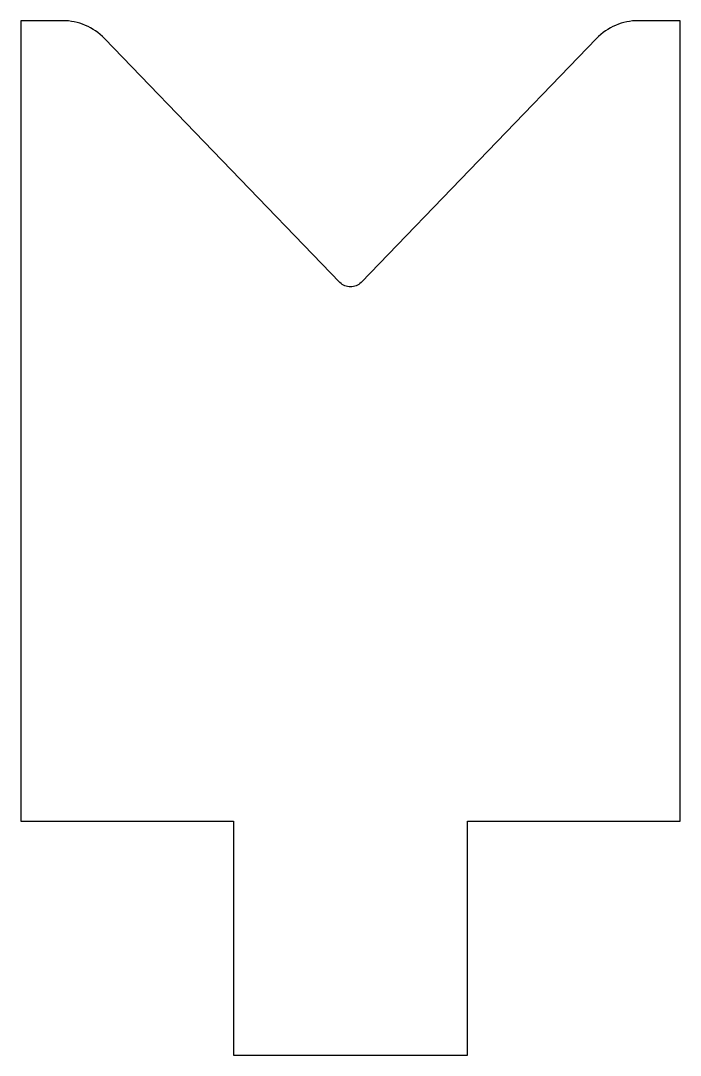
# Model space of a CAD drawing. Header units: millimetres. Extents: x 0 to 35.8, y -56.1 to 0.
import ezdxf

# ---------------------------------------------------------------- set-up
doc = ezdxf.new("R2010")
doc.units = ezdxf.units.MM

msp = doc.modelspace()

# ---------------------------------------------------------------- linework, layer by layer
at = {"layer": 'OUTER_PROFILES'}
msp.add_lwpolyline([(35.814, 0), (33.542, 0, 0.203452), (31.258, -0.969), (18.478, -14.204, -0.424475), (17.336, -14.204), (4.556, -0.969, 0.203452), (2.272, 0), (0, 0), (0, -43.434), (11.557, -43.434), (11.557, -56.134), (24.257, -56.134), (24.257, -43.434), (35.814, -43.434)], format="xyb", close=True, dxfattribs=at)

doc.saveas('drawing.dxf')
